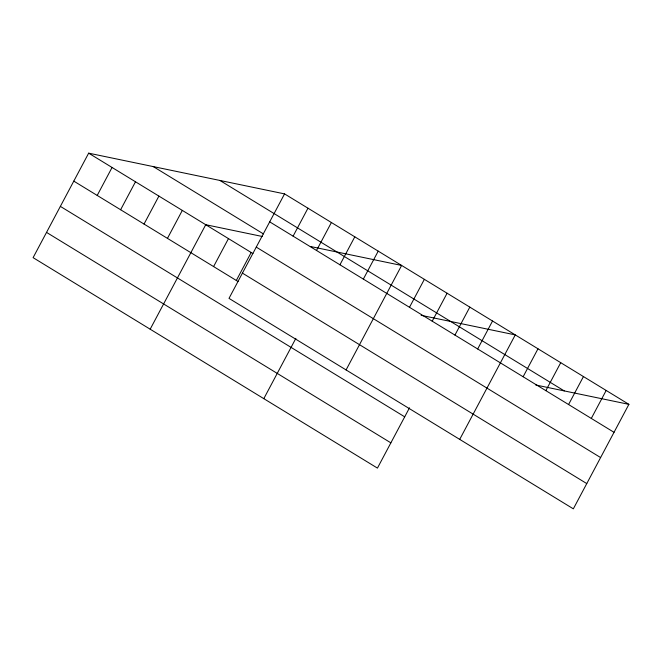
<?xml version="1.0" encoding="UTF-8"?>
<svg xmlns="http://www.w3.org/2000/svg" width="662" height="662" viewBox="0 0 662 662"><rect width="100%" height="100%" fill="white"/><g stroke="black" fill="none" stroke-linecap="round" stroke-linejoin="round"><path stroke-width="0.99" d="M284.561 193.892L229.002 298.38L573.342 508.838L628.9 404.35L284.561 193.892L88.658 153.162L33.1 257.65L377.439 468.108L409.497 407.817M97.206 195.431L112.068 167.469M120.616 209.746L135.487 181.785M144.035 224.054L158.905 196.093M167.453 238.37L182.315 210.408M150.175 329.204L205.733 224.716L262.425 236.508M213.594 266.571L228.456 238.61M236.317 280.465L251.188 252.495M293.101 236.168L307.971 208.199M316.519 250.476L331.389 222.515M263.807 398.656L295.864 338.365M339.937 264.792L354.799 236.822M363.347 279.099L378.217 251.138M346.077 369.934L401.635 265.445L310.346 246.471M409.488 307.3L424.359 279.339M432.22 321.194L447.09 293.233M454.943 335.08L469.813 307.118M477.674 348.973L492.536 321.012M459.709 439.386L515.268 334.898L421.123 315.327M523.129 376.752L537.991 348.791M545.852 390.646L560.722 362.685M568.575 404.532L583.445 376.57M591.307 418.425L606.177 390.464M535.707 384.978L628.9 404.35M219.908 180.453L564.256 390.911M269.691 221.853L614.03 432.319M153.303 166.601L263.443 233.918M256.26 247.108L600.608 457.566M88.658 153.162L252.934 253.563M242.424 273.125L586.772 483.591M73.788 181.123L238.063 281.532M60.358 206.379L404.705 416.837M46.53 232.395L390.87 442.853"/></g></svg>
